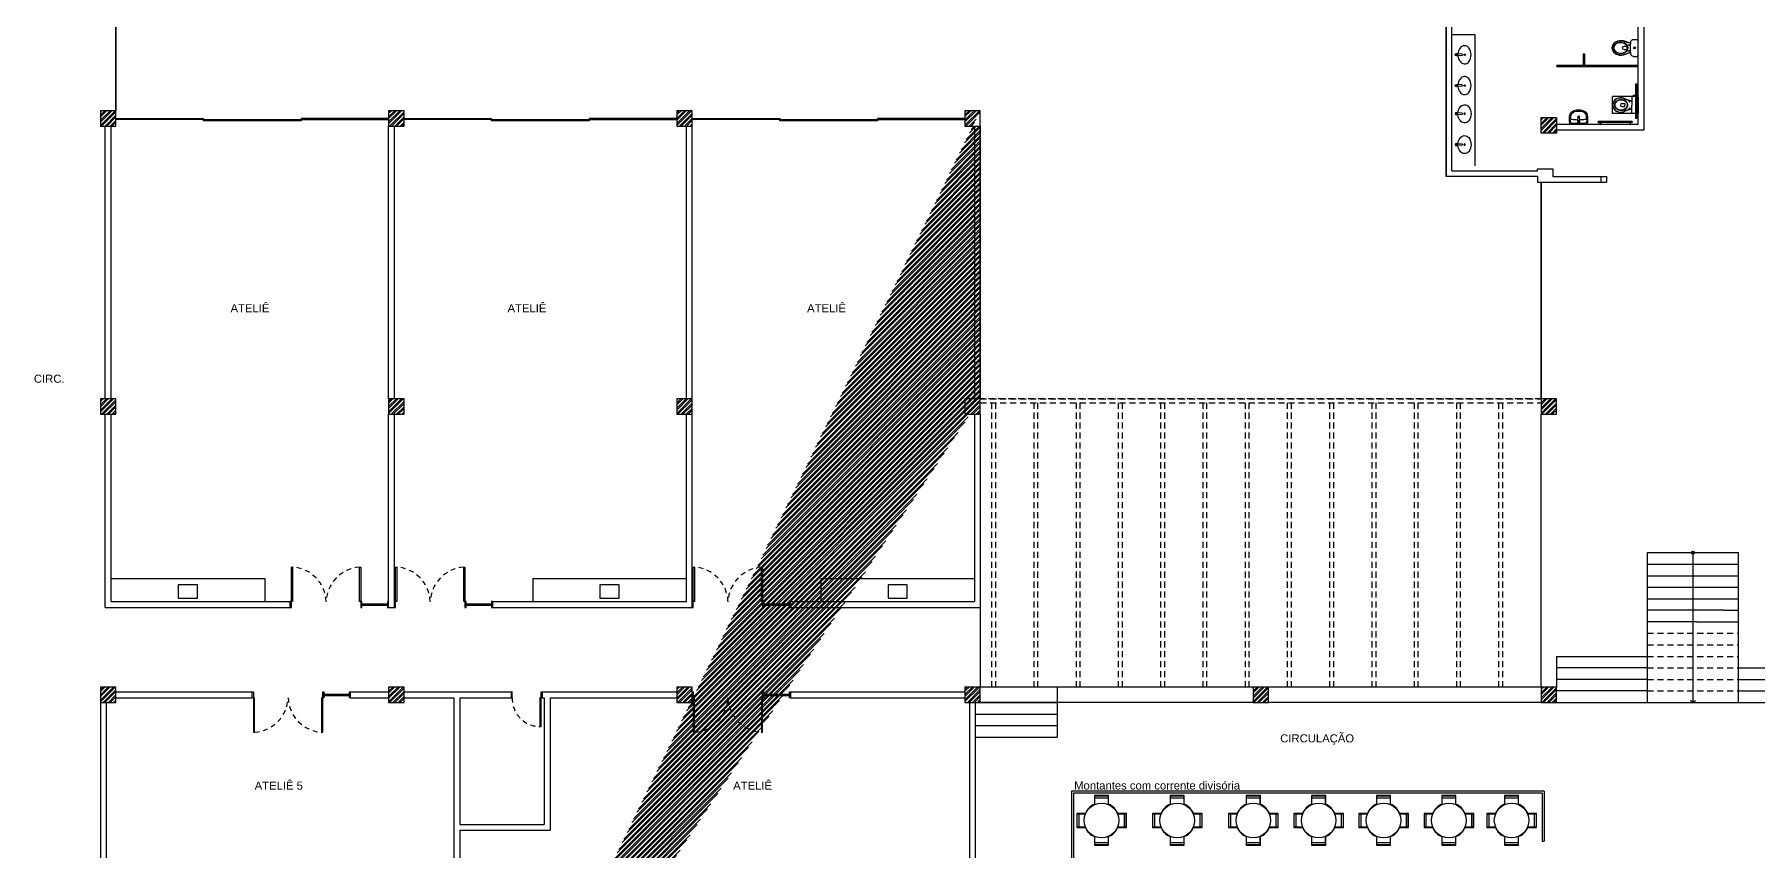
# Model space of a CAD drawing. Header units: millimetres. Extents: x 3165 to 3348, y 1853 to 2028.
# Drawn here: x 3222.53 to 3267.38, y 1917.32 to 1938.56 of the extents above; entities that cross this region are included whole.
import ezdxf

# ---------------------------------------------------------------- set-up
doc = ezdxf.new("R2010")
doc.units = ezdxf.units.MM
for name, pattern in [('ACAD_ISO04W100', [30, 24, -3, 0, -3]), ('CONTINU', [0]), ('HIDDEN2', [4.7625, 3.175, -1.5875])]:
    doc.linetypes.add(name, pattern=pattern)
for name, color, linetype in [('Bancada', 11, 'Continuous'), ('Divisória', 6, 'Continuous'), ('Em Vista', 7, 'Continuous'), ('Hidráulica', 2, 'Continuous'), ('Janela', 2, 'Continuous'), ('Lay out', 253, 'Continuous'), ('Linha de Piso', 7, 'Continuous'), ('Parede', 5, 'Continuous'), ('Pilar', 7, 'Continuous'), ('Porta', 2, 'Continuous'), ('Sanitário', 2, 'Continuous'), ('Texto', 6, 'Continuous')]:
    doc.layers.add(name, color=color, linetype=linetype)
doc.styles.add('Arial', font='arial.ttf', dxfattribs={"height": 0.15})
pattern_1 = [(45, (582.78078, 645.80131), (-0.067351921, 0.067351921), []), (45, (582.82568, 645.80131), (-0.067351921, 0.067351921), [])]

# ---------------------------------------------------------------- blocks, each defined once
blk = doc.blocks.new('BACIA CX ACOPLADA')
for points in [[(-0.195, 0, 0.414173), (-0.22, -0.025)], [(-0.22, -0.126, 0.374031), (-0.166, -0.189)], [(-0.174, -0.347, 0.178631), (-0.184, -0.534)], [(-0.17, -0.364, 0.165177), (-0.174, -0.532)], [(-0.166, -0.189, 0.036585), (0, -0.2)], [(-0.131, -0.361, 0.183082), (-0.141, -0.521)], [(-0.146, -0.282, 0.045607), (-0.117, -0.195)], [(-0.109, -0.344, 0.244102), (-0.132, -0.528)], [(-0.131, -0.26, 0.033274), (-0.112, -0.195)], [(-0.034, -0.278, 0.222213), (-0.131, -0.361)], [(-0.031, -0.288, 0.175423), (-0.109, -0.344)], [(-0.075, -0.231, 1.000442), (-0.075, -0.245)], [(-0.075, -0.245, 1), (-0.075, -0.231)], [(0.043, -0.296, 0.036018), (-0.043, -0.296)], [(-0.043, -0.37, 0.999992), (0.043, -0.37)], [(0.034, -0.278, 0.136099), (-0.034, -0.278)], [(0.031, -0.288, 0.136099), (-0.031, -0.288)], [(0, -0.071, 1), (0, -0.119)], [(0, -0.077, 1), (0, -0.113)], [(0, -0.119, 1.000006), (0, -0.071)], [(0, -0.113, 1.000013), (0, -0.077)], [(0, -0.2, 0.036584), (0.166, -0.189)], [(0.109, -0.344, 0.175424), (0.031, -0.288)], [(0.131, -0.361, 0.222214), (0.034, -0.278)], [(0.075, -0.231, 1.000244), (0.075, -0.245)], [(0.075, -0.245, 1), (0.075, -0.231)], [(0.132, -0.528, 0.244266), (0.109, -0.344)], [(0.112, -0.195, 0.033274), (0.131, -0.26)], [(0.117, -0.195, 0.045607), (0.146, -0.282)], [(0.141, -0.521, 0.183004), (0.131, -0.361)], [(0.166, -0.189, 0.374033), (0.22, -0.126)], [(0.174, -0.532, 0.164972), (0.17, -0.364)], [(0.184, -0.535, 0.178631), (0.174, -0.347)], [(0.22, -0.025, 0.41418), (0.195, 0)], [(-0.184, -0.534, 0.18996), (-0.088, -0.655)], [(-0.174, -0.532, 0.189698), (-0.083, -0.647)], [(-0.141, -0.521, 0.189698), (-0.065, -0.616)], [(-0.132, -0.528, 0.175836), (-0.062, -0.611)], [(-0.088, -0.655, 0.267822), (0.088, -0.655)], [(-0.083, -0.647, 0.267374), (0.083, -0.647)], [(-0.065, -0.616, 0.267523), (0.065, -0.616)], [(-0.062, -0.611, 0.267755), (0.062, -0.611)], [(0.062, -0.611, 0.175836), (0.132, -0.528)], [(0.065, -0.616, 0.189698), (0.141, -0.521)], [(0.083, -0.647, 0.189698), (0.174, -0.532)], [(0.088, -0.655, 0.189698), (0.184, -0.535)]]:
    blk.add_lwpolyline(points, format="xyb")
for points in [[(-0.195, 0), (0.195, 0)], [(-0.22, -0.126), (-0.22, -0.025)], [(-0.174, -0.348), (-0.146, -0.282)], [(-0.17, -0.364), (-0.131, -0.26)], [(-0.093, -0.238), (-0.058, -0.238)], [(-0.075, -0.255), (-0.075, -0.22)], [(-0.044, -0.293), (-0.043, -0.296)], [(-0.043, -0.37), (-0.043, -0.296)], [(0.043, -0.296), (0.044, -0.293)], [(0.043, -0.37), (0.043, -0.296)], [(0.058, -0.238), (0.093, -0.238)], [(0.075, -0.255), (0.075, -0.22)], [(0.131, -0.26), (0.17, -0.364)], [(0.146, -0.282), (0.174, -0.348)], [(0.22, -0.126), (0.22, -0.025)]]:
    blk.add_lwpolyline(points)
blk = doc.blocks.new('LAVATÓRIO COLUNA')
at = {"layer": 'Hidráulica', "linetype": 'CONTINU'}
for p, q in [((-0.016, -0.211), (-0.024, -0.075)), ((0.016, -0.211), (0.024, -0.075))]:
    blk.add_line(p, q, dxfattribs=at)
for points in [[(-0.218, 0), (0.218, 0)], [(-0.181, -0.023), (0.181, -0.023)]]:
    blk.add_lwpolyline(points, dxfattribs=at)
for points in [[(0.223, -0.004, 0.360344), (0.218, 0)], [(-0.223, -0.004, 0.049775), (-0.237, -0.165)], [(-0.237, -0.165, 0.048887), (-0.229, -0.233)], [(-0.229, -0.233, 0.276319), (-0.11, -0.36)], [(-0.218, 0, 0.360282), (-0.223, -0.004)], [(-0.212, -0.087, 0.028821), (-0.215, -0.165)], [(-0.215, -0.165, 0.018428), (-0.214, -0.189)], [(-0.206, -0.044, 0.0162), (-0.212, -0.087)], [(-0.181, -0.023, 0.362895), (-0.206, -0.044)], [(-0.18, -0.118, 0.375441), (-0.202, -0.142)], [(-0.202, -0.142, 0.013583), (-0.202, -0.165)], [(-0.202, -0.165, 0.048887), (-0.195, -0.226)], [(-0.195, -0.226, 0.276319), (-0.1, -0.327)], [(-0.022, -0.108, 0.024702), (-0.18, -0.118)], [(-0.11, -0.36, 0.139864), (0.11, -0.36)], [(-0.1, -0.327, 0.139853), (0.1, -0.327)], [(-0.018, -0.054, 0.498863), (-0.003, -0.039, -0.069866), (0.002, -0.039, 0.498863), (0.018, -0.054)], [(0, -0.04, 1), (0, -0.075)], [(0, -0.075, 1), (0, -0.04)], [(0.18, -0.118, 0.024696), (0.022, -0.108, 0.024696)], [(0.1, -0.327, 0.277076), (0.195, -0.225)], [(0.11, -0.36, 0.276984), (0.229, -0.233)], [(0.202, -0.142, 0.375975), (0.18, -0.118)], [(0.206, -0.043, 0.362894), (0.181, -0.023)], [(0.195, -0.225, 0.048888), (0.202, -0.165)], [(0.202, -0.165, 0.013529), (0.202, -0.142)], [(0.212, -0.087, 0.016231), (0.206, -0.043)], [(0.215, -0.165, 0.028821), (0.212, -0.087)], [(0.214, -0.189, 0.018483), (0.215, -0.165)], [(0.237, -0.165, 0.04972), (0.223, -0.004)], [(0.229, -0.233, 0.048887), (0.237, -0.165)]]:
    blk.add_lwpolyline(points, format="xyb", dxfattribs=at)
for radius in [0.03, 0.0236]:
    blk.add_circle((0, -0.057), radius, dxfattribs=at)
for centre, radius, start, end in [((0, -0.057), 0.018, 97.993, 172.0843), ((0, -0.057), 0.018, 172.0843, 187.9157), ((-0.016, -0.073), 0.0136, 352.2993, 98.3509), ((0, -0.057), 0.018, 187.9157, 262.007), ((0, -0.173), 0.0406, 247.1563, 292.8437), ((0, -0.057), 0.018, 262.007, 277.993), ((0, -0.057), 0.018, 7.9157, 82.007), ((0.016, -0.073), 0.0136, 81.6491, 187.7007), ((0, -0.057), 0.018, 277.993, 352.0843), ((0, -0.057), 0.018, 352.0843, 7.9157)]:
    blk.add_arc(centre, radius, start, end, dxfattribs=at)
blk = doc.blocks.new('LAVATÓRIO OVAL')
at = {"layer": 'Hidráulica', "linetype": 'CONTINU'}
for p, q in [((-0.016, 0.043), (-0.024, 0.179)), ((0.016, 0.043), (0.024, 0.179))]:
    blk.add_line(p, q, dxfattribs=at)
blk.add_lwpolyline([(-0.018, 0.199, 0.498863), (-0.002, 0.215, -0.069866), (0.003, 0.215, 0.498863), (0.018, 0.199)], format="xyb", dxfattribs=at)
for centre, radius in [((0, 0.197), 0.03), ((0, 0.197), 0.0236), ((0, -0.018), 0.0182), ((0, -0.018), 0.0182), ((0, -0.018), 0.012), ((0, -0.018), 0.012)]:
    blk.add_circle(centre, radius, dxfattribs=at)
for centre, radius, start, end in [((-0.093, -0.018), 0.142, 122.7071, 231.2111), ((0, -0.111), 0.272, 94.8643, 128.5184), ((0, 0.197), 0.018, 97.993, 172.0843), ((0, 0.197), 0.018, 172.0843, 187.9157), ((-0.016, 0.181), 0.0136, 352.2993, 98.3509), ((0, 0.197), 0.018, 187.9157, 262.007), ((0, 0.081), 0.0406, 247.1563, 292.8437), ((0, 0.197), 0.018, 262.007, 277.993), ((0, 0.197), 0.018, 7.9157, 82.007), ((0.016, 0.181), 0.0136, 81.6491, 187.7007), ((0, 0.197), 0.018, 277.993, 352.0843), ((0, 0.197), 0.018, 352.0843, 7.9157), ((0, -0.111), 0.272, 51.4816, 85.1357), ((0.093, -0.018), 0.142, 308.7889, 57.2929), ((0, 0.124), 0.311, 234.252, 305.748)]:
    blk.add_arc(centre, radius, start, end, dxfattribs=at)
blk = doc.blocks.new('erh')
at = {"layer": 'Porta', "ltscale": 0.5}
for points in [[(2652.166, 1275.501), (2652.191, 1275.501), (2652.191, 1275.651), (2652.166, 1275.651)], [(2652.966, 1275.501), (2652.941, 1275.501), (2652.941, 1275.651), (2652.966, 1275.651)]]:
    blk.add_lwpolyline(points, dxfattribs=at)
blk.add_lwpolyline([(2652.941, 1275.501), (2652.911, 1275.501), (2652.911, 1274.751), (2652.941, 1274.751)], close=True, dxfattribs=at)
at = {"layer": 'Porta', "color": 252, "linetype": 'HIDDEN2', "ltscale": 0.04}
blk.add_arc((2652.911, 1275.471), 0.721, 177.6617, 270, dxfattribs=at)
blk = doc.blocks.new('Mesa red 4 lug')
for p, q in [((0.01, 1.283), (0.357, 1.283)), ((0.01, 1.061), (0.01, 1.283)), ((0.01, 1.233), (0.357, 1.233)), ((0.357, 1.283), (0.357, 1.061)), ((-0.453, 0.473), (-0.453, 0.82)), ((-0.453, 0.82), (-0.231, 0.82)), ((-0.231, 0.473), (-0.453, 0.473)), ((-0.403, 0.473), (-0.403, 0.82)), ((0.599, 0.82), (0.82, 0.82)), ((0.82, 0.473), (0.599, 0.473)), ((0.77, 0.82), (0.77, 0.473)), ((0.82, 0.82), (0.82, 0.473)), ((0.01, 0.01), (0.01, 0.231)), ((0.357, 0.06), (0.01, 0.06)), ((0.357, 0.01), (0.01, 0.01)), ((0.357, 0.231), (0.357, 0.01))]:
    blk.add_line(p, q)
blk.add_lwpolyline([(0.367, 0.225, 0.189469), (0.605, 0.463), (0.83, 0.463), (0.83, 0.83), (0.605, 0.83, 0.189469), (0.367, 1.068), (0.367, 1.293), (0, 1.293), (0, 1.068, 0.189469), (-0.238, 0.83), (-0.463, 0.83), (-0.463, 0.463), (-0.238, 0.463, 0.189469), (0, 0.225), (0, 0), (0.367, 0)], format="xyb", close=True)
blk.add_circle((0.184, 0.646), 0.45)

msp = doc.modelspace()

# ---------------------------------------------------------------- hatches: boundary and pattern name
at = {"layer": 'Pilar', "linetype": 'HIDDEN2'}
h = msp.add_hatch(dxfattribs=at)
h.set_pattern_fill('ANSI32', color=256, scale=0.01)
h.set_pattern_definition(pattern_1)
h.paths.add_polyline_path([(3224.253, 1936.177), (3224.653, 1936.177), (3224.653, 1936.577), (3224.253, 1936.577)])
h = msp.add_hatch(dxfattribs=at)
h.set_pattern_fill('ANSI32', color=256, scale=0.01)
h.set_pattern_definition(pattern_1)
h.paths.add_polyline_path([(3231.753, 1936.177), (3232.153, 1936.177), (3232.153, 1936.577), (3231.753, 1936.577)])
h = msp.add_hatch(dxfattribs=at)
h.set_pattern_fill('ANSI32', color=256, scale=0.01)
h.set_pattern_definition(pattern_1)
h.paths.add_polyline_path([(3239.253, 1936.177), (3239.653, 1936.177), (3239.653, 1936.577), (3239.253, 1936.577)], flags=16)
h.paths.add_polyline_path([(3246.753, 1936.177), (3247.153, 1936.177), (3247.153, 1936.577), (3246.753, 1936.577)], flags=16)
edge = h.paths.add_edge_path()
edge.add_line((3247.153, 1929.077), (3247.153, 1936.577))
edge.add_line((3232.153, 1905.937), (3231.753, 1905.937))
edge.add_line((3232.153, 1906.137), (3231.753, 1906.137))
edge.add_line((3231.753, 1905.937), (3231.753, 1906.137))
h = msp.add_hatch(dxfattribs=at)
h.set_pattern_fill('ANSI32', color=256, scale=0.01)
h.set_pattern_definition(pattern_1)
h.paths.add_polyline_path([(3261.753, 1936.397), (3262.153, 1936.397), (3262.153, 1935.997), (3261.753, 1935.997)])
h = msp.add_hatch(dxfattribs=at)
h.set_pattern_fill('ANSI32', color=256, scale=0.01)
h.set_pattern_definition(pattern_1)
h.paths.add_polyline_path([(3224.253, 1928.677), (3224.653, 1928.677), (3224.653, 1929.077), (3224.253, 1929.077)])
h = msp.add_hatch(dxfattribs=at)
h.set_pattern_fill('ANSI32', color=256, scale=0.01)
h.set_pattern_definition(pattern_1)
h.paths.add_polyline_path([(3231.753, 1928.677), (3232.153, 1928.677), (3232.153, 1929.077), (3231.753, 1929.077)])
h = msp.add_hatch(dxfattribs=at)
h.set_pattern_fill('ANSI32', color=256, scale=0.01)
h.set_pattern_definition(pattern_1)
h.paths.add_polyline_path([(3239.253, 1928.677), (3239.653, 1928.677), (3239.653, 1929.077), (3239.253, 1929.077)])
h = msp.add_hatch(dxfattribs=at)
h.set_pattern_fill('ANSI32', color=256, scale=0.01)
h.set_pattern_definition(pattern_1)
h.paths.add_polyline_path([(3246.753, 1928.677), (3247.153, 1928.677), (3247.153, 1929.077), (3246.753, 1929.077)])
h = msp.add_hatch(dxfattribs=at)
h.set_pattern_fill('ANSI32', color=256, scale=0.01)
h.set_pattern_definition(pattern_1)
h.paths.add_polyline_path([(3261.753, 1928.677), (3262.153, 1928.677), (3262.153, 1929.077), (3261.753, 1929.077)])
h = msp.add_hatch(dxfattribs=at)
h.set_pattern_fill('ANSI32', color=256, scale=0.01)
h.set_pattern_definition(pattern_1)
h.paths.add_polyline_path([(3224.253, 1921.177), (3224.653, 1921.177), (3224.653, 1921.577), (3224.253, 1921.577)])
h = msp.add_hatch(dxfattribs=at)
h.set_pattern_fill('ANSI32', color=256, scale=0.01)
h.set_pattern_definition(pattern_1)
h.paths.add_polyline_path([(3231.753, 1921.177), (3232.153, 1921.177), (3232.153, 1921.577), (3231.753, 1921.577)])
h = msp.add_hatch(dxfattribs=at)
h.set_pattern_fill('ANSI32', color=256, scale=0.01)
h.set_pattern_definition(pattern_1)
h.paths.add_polyline_path([(3239.253, 1921.177), (3239.653, 1921.177), (3239.653, 1921.577), (3239.253, 1921.577)])
h = msp.add_hatch(dxfattribs=at)
h.set_pattern_fill('ANSI32', color=256, scale=0.01)
h.set_pattern_definition(pattern_1)
h.paths.add_polyline_path([(3246.753, 1921.177), (3247.153, 1921.177), (3247.153, 1921.577), (3246.753, 1921.577)])
h = msp.add_hatch(dxfattribs=at)
h.set_pattern_fill('ANSI32', color=256, scale=0.01)
h.set_pattern_definition(pattern_1)
h.paths.add_polyline_path([(3254.253, 1921.177), (3254.653, 1921.177), (3254.653, 1921.577), (3254.253, 1921.577)])
h = msp.add_hatch(dxfattribs=at)
h.set_pattern_fill('ANSI32', color=256, scale=0.01)
h.set_pattern_definition(pattern_1)
h.paths.add_polyline_path([(3261.753, 1921.177), (3262.153, 1921.177), (3262.153, 1921.577), (3261.753, 1921.577)])

# ---------------------------------------------------------------- linework, layer by layer
at = {"layer": 'Bancada', "linetype": 'ACAD_ISO04W100'}
for p, q in [((3224.528, 1924.402), (3228.528, 1924.402)), ((3235.503, 1924.402), (3239.503, 1924.402)), ((3235.503, 1924.402), (3235.503, 1923.802)), ((3243.003, 1924.402), (3247.003, 1924.402)), ((3243.003, 1924.402), (3243.003, 1923.802))]:
    msp.add_line(p, q, dxfattribs=at)
at = {"layer": 'Bancada'}
msp.add_line((3228.528, 1924.402), (3228.528, 1923.802), dxfattribs=at)
msp.add_lwpolyline([(3259.428, 1938.557), (3260.028, 1938.557), (3260.028, 1935.142)], dxfattribs=at)
at = {"layer": 'Divisória'}
for p, q in [((3262.843, 1938.062), (3262.843, 1937.762)), ((3262.843, 1938.062), (3262.878, 1938.062)), ((3262.878, 1938.062), (3262.878, 1937.762)), ((3262.153, 1937.762), (3264.278, 1937.762)), ((3262.153, 1937.727), (3264.278, 1937.727))]:
    msp.add_line(p, q, dxfattribs=at)
at = {"layer": 'Divisória', "linetype": 'ACAD_ISO04W100'}
for p, q in [((3224.653, 1936.377), (3225.693, 1936.377)), ((3225.693, 1936.347), (3224.653, 1936.347)), ((3225.693, 1936.377), (3226.933, 1936.377)), ((3226.933, 1936.347), (3225.693, 1936.347)), ((3226.933, 1936.377), (3226.933, 1936.347)), ((3230.713, 1936.377), (3229.473, 1936.377)), ((3229.473, 1936.377), (3229.473, 1936.347)), ((3229.473, 1936.347), (3230.713, 1936.347)), ((3231.753, 1936.377), (3230.713, 1936.377)), ((3230.713, 1936.347), (3231.753, 1936.347)), ((3232.153, 1936.377), (3233.193, 1936.377)), ((3233.193, 1936.347), (3232.153, 1936.347)), ((3233.193, 1936.377), (3234.433, 1936.377)), ((3234.433, 1936.347), (3233.193, 1936.347)), ((3234.433, 1936.377), (3234.433, 1936.347)), ((3238.213, 1936.377), (3236.973, 1936.377)), ((3236.973, 1936.377), (3236.973, 1936.347)), ((3236.973, 1936.347), (3238.213, 1936.347)), ((3239.253, 1936.377), (3238.213, 1936.377)), ((3238.213, 1936.347), (3239.253, 1936.347)), ((3239.653, 1936.377), (3240.693, 1936.377)), ((3240.693, 1936.347), (3239.653, 1936.347)), ((3240.693, 1936.377), (3241.933, 1936.377)), ((3241.933, 1936.347), (3240.693, 1936.347)), ((3241.933, 1936.377), (3241.933, 1936.347)), ((3245.713, 1936.377), (3244.473, 1936.377)), ((3244.473, 1936.377), (3244.473, 1936.347)), ((3244.473, 1936.347), (3245.713, 1936.347)), ((3246.753, 1936.377), (3245.713, 1936.377)), ((3245.713, 1936.347), (3246.753, 1936.347))]:
    msp.add_line(p, q, dxfattribs=at)
at = {"layer": 'Divisória', "color": 2, "linetype": 'ACAD_ISO04W100'}
for p, q in [((3225.693, 1936.377), (3225.693, 1936.347)), ((3230.713, 1936.377), (3230.713, 1936.347)), ((3233.193, 1936.377), (3233.193, 1936.347)), ((3238.213, 1936.377), (3238.213, 1936.347)), ((3240.693, 1936.377), (3240.693, 1936.347)), ((3245.713, 1936.377), (3245.713, 1936.347))]:
    msp.add_line(p, q, dxfattribs=at)
at = {"layer": 'Divisória', "color": 7}
for p, q in [((3229.223, 1923.802), (3229.193, 1923.802)), ((3229.193, 1923.652), (3229.223, 1923.652)), ((3229.223, 1923.652), (3229.223, 1923.802)), ((3231.058, 1923.802), (3231.028, 1923.802)), ((3231.028, 1923.802), (3231.028, 1923.652)), ((3231.028, 1923.652), (3231.058, 1923.652)), ((3231.058, 1923.652), (3231.058, 1923.802)), ((3231.753, 1923.802), (3231.723, 1923.802)), ((3231.723, 1923.802), (3231.723, 1923.652)), ((3231.723, 1923.652), (3231.753, 1923.652)), ((3231.933, 1923.802), (3231.903, 1923.802)), ((3231.903, 1923.652), (3231.933, 1923.652)), ((3231.933, 1923.652), (3231.933, 1923.802)), ((3233.768, 1923.802), (3233.738, 1923.802)), ((3233.738, 1923.802), (3233.738, 1923.652)), ((3233.738, 1923.652), (3233.768, 1923.652)), ((3233.768, 1923.652), (3233.768, 1923.802)), ((3234.463, 1923.802), (3234.433, 1923.802)), ((3234.433, 1923.802), (3234.433, 1923.652)), ((3234.433, 1923.652), (3234.463, 1923.652)), ((3239.683, 1923.802), (3239.653, 1923.802)), ((3239.653, 1923.652), (3239.683, 1923.652)), ((3239.683, 1923.652), (3239.683, 1923.802)), ((3241.518, 1923.802), (3241.488, 1923.802)), ((3241.488, 1923.802), (3241.488, 1923.652)), ((3241.488, 1923.652), (3241.518, 1923.652)), ((3241.518, 1923.652), (3241.518, 1923.802)), ((3242.213, 1923.802), (3242.183, 1923.802)), ((3242.183, 1923.802), (3242.183, 1923.652)), ((3242.183, 1923.652), (3242.213, 1923.652)), ((3228.203, 1921.452), (3228.233, 1921.452)), ((3228.233, 1921.452), (3228.233, 1921.302)), ((3230.038, 1921.452), (3230.068, 1921.452)), ((3230.038, 1921.302), (3230.038, 1921.452)), ((3230.068, 1921.452), (3230.068, 1921.302)), ((3230.733, 1921.452), (3230.763, 1921.452)), ((3230.733, 1921.302), (3230.733, 1921.452)), ((3239.653, 1921.452), (3239.683, 1921.452)), ((3239.683, 1921.452), (3239.683, 1921.302)), ((3241.488, 1921.452), (3241.518, 1921.452)), ((3241.488, 1921.302), (3241.488, 1921.452)), ((3241.518, 1921.452), (3241.518, 1921.302)), ((3242.183, 1921.452), (3242.213, 1921.452)), ((3242.183, 1921.302), (3242.183, 1921.452)), ((3228.233, 1921.302), (3228.203, 1921.302)), ((3230.068, 1921.302), (3230.038, 1921.302)), ((3230.763, 1921.302), (3230.733, 1921.302)), ((3239.683, 1921.302), (3239.653, 1921.302)), ((3241.518, 1921.302), (3241.488, 1921.302)), ((3242.213, 1921.302), (3242.183, 1921.302))]:
    msp.add_line(p, q, dxfattribs=at)
at = {"layer": 'Em Vista', "linetype": 'HIDDEN2', "ltscale": 0.05}
for p, q in [((3247.153, 1929.077), (3261.753, 1929.077)), ((3261.753, 1929.077), (3247.153, 1929.077)), ((3247.153, 1928.977), (3261.753, 1928.977)), ((3247.453, 1921.577), (3247.453, 1928.977)), ((3247.553, 1921.577), (3247.553, 1928.977)), ((3248.553, 1921.577), (3248.553, 1928.977)), ((3248.653, 1921.577), (3248.653, 1928.977)), ((3249.653, 1921.577), (3249.653, 1928.977)), ((3249.753, 1921.577), (3249.753, 1928.977)), ((3250.753, 1921.577), (3250.753, 1928.977)), ((3250.853, 1921.577), (3250.853, 1928.977)), ((3251.853, 1921.577), (3251.853, 1928.977)), ((3251.953, 1921.577), (3251.953, 1928.977)), ((3252.953, 1921.577), (3252.953, 1928.977)), ((3253.053, 1921.577), (3253.053, 1928.977)), ((3254.053, 1921.577), (3254.053, 1928.977)), ((3254.153, 1921.577), (3254.153, 1928.977)), ((3255.153, 1921.577), (3255.153, 1928.977)), ((3255.253, 1921.577), (3255.253, 1928.977)), ((3256.253, 1921.577), (3256.253, 1928.977)), ((3256.353, 1921.577), (3256.353, 1928.977)), ((3257.353, 1921.577), (3257.353, 1928.977)), ((3257.453, 1921.577), (3257.453, 1928.977)), ((3258.453, 1921.577), (3258.453, 1928.977)), ((3258.553, 1921.577), (3258.553, 1928.977)), ((3259.553, 1921.577), (3259.553, 1928.977)), ((3259.653, 1921.577), (3259.653, 1928.977)), ((3260.653, 1921.577), (3260.653, 1928.977)), ((3260.753, 1921.577), (3260.753, 1928.977)), ((3264.52, 1922.977), (3266.886, 1922.977)), ((3264.52, 1922.677), (3266.886, 1922.677)), ((3264.52, 1922.377), (3266.886, 1922.377)), ((3264.52, 1922.077), (3266.886, 1922.077)), ((3264.52, 1921.777), (3266.886, 1921.777)), ((3264.52, 1921.477), (3266.886, 1921.477))]:
    msp.add_line(p, q, dxfattribs=at)
at = {"layer": 'Em Vista'}
for p, q in [((3254.253, 1921.577), (3249.153, 1921.577)), ((3261.753, 1921.577), (3254.653, 1921.577)), ((3254.253, 1921.177), (3247.153, 1921.177)), ((3261.753, 1921.177), (3254.653, 1921.177))]:
    msp.add_line(p, q, dxfattribs=at)
at = {"layer": 'Em Vista', "color": 7}
for p, q in [((3249.153, 1921.577), (3249.153, 1921.177)), ((3247.153, 1921.177), (3249.153, 1921.177)), ((3249.153, 1921.177), (3249.153, 1920.277)), ((3247.028, 1920.877), (3249.153, 1920.877)), ((3247.028, 1920.577), (3249.153, 1920.577)), ((3247.028, 1920.277), (3249.153, 1920.277))]:
    msp.add_line(p, q, dxfattribs=at)
at = {"layer": 'Em Vista', "color": 2}
for p, q in [((3261.828, 1918.867), (3249.528, 1918.867)), ((3249.528, 1918.867), (3249.528, 1914.077)), ((3261.778, 1918.817), (3249.578, 1918.817)), ((3249.578, 1918.817), (3249.578, 1914.027)), ((3261.778, 1918.817), (3261.778, 1917.567)), ((3261.828, 1918.867), (3261.828, 1917.567)), ((3261.778, 1917.567), (3261.828, 1917.567))]:
    msp.add_line(p, q, dxfattribs=at)
at = {"layer": 'Hidráulica'}
for points in [[(3226.778, 1924.243), (3226.278, 1924.243), (3226.278, 1923.893), (3226.778, 1923.893)], [(3237.753, 1924.243), (3237.253, 1924.243), (3237.253, 1923.893), (3237.753, 1923.893)], [(3245.253, 1924.243), (3244.753, 1924.243), (3244.753, 1923.893), (3245.253, 1923.893)]]:
    msp.add_lwpolyline(points, close=True, dxfattribs=at)
at = {"layer": 'Janela'}
for p, q in [((3224.653, 1958.677), (3224.653, 1936.577)), ((3224.653, 1936.577), (3224.653, 1958.677)), ((3231.058, 1923.742), (3231.723, 1923.742)), ((3231.058, 1923.712), (3231.723, 1923.712)), ((3233.768, 1923.742), (3234.433, 1923.742)), ((3233.768, 1923.712), (3234.433, 1923.712)), ((3241.518, 1923.742), (3242.183, 1923.742)), ((3241.518, 1923.712), (3242.183, 1923.712)), ((3230.068, 1921.392), (3230.733, 1921.392)), ((3230.068, 1921.362), (3230.733, 1921.362)), ((3241.518, 1921.392), (3242.183, 1921.392)), ((3241.518, 1921.362), (3242.183, 1921.362))]:
    msp.add_line(p, q, dxfattribs=at)
at = {"layer": 'Linha de Piso'}
for p, q in [((3261.753, 1929.077), (3261.753, 1934.717)), ((3261.753, 1934.717), (3261.753, 1929.077)), ((3261.753, 1921.577), (3261.753, 1928.677)), ((3264.52, 1925.077), (3266.886, 1925.077)), ((3264.52, 1921.177), (3264.52, 1925.077)), ((3265.703, 1925.077), (3265.703, 1921.177)), ((3266.886, 1921.177), (3266.886, 1925.077)), ((3264.52, 1924.777), (3266.886, 1924.777)), ((3264.52, 1924.477), (3266.886, 1924.477)), ((3264.52, 1924.177), (3266.886, 1924.177)), ((3247.153, 1923.652), (3247.153, 1921.577)), ((3264.52, 1923.877), (3266.886, 1923.877)), ((3266.503, 1923.577), (3264.52, 1923.577)), ((3266.503, 1923.577), (3266.886, 1923.577)), ((3265.796, 1923.277), (3264.52, 1923.277)), ((3265.796, 1923.277), (3266.886, 1923.277)), ((3249.153, 1921.577), (3247.153, 1921.577)), ((3262.153, 1921.177), (3266.886, 1921.177)), ((3265.702, 1921.177), (3265.639, 1921.229)), ((3265.702, 1921.177), (3265.765, 1921.229))]:
    msp.add_line(p, q, dxfattribs=at)
at = {"layer": 'Linha de Piso', "linetype": 'ACAD_ISO04W100'}
for p, q in [((3262.153, 1922.377), (3262.153, 1921.577)), ((3262.153, 1922.377), (3264.52, 1922.377)), ((3264.52, 1922.077), (3262.153, 1922.077)), ((3264.52, 1921.777), (3262.153, 1921.777)), ((3266.886, 1922.077), (3269.253, 1922.077)), ((3266.886, 1921.777), (3269.253, 1921.777)), ((3264.52, 1921.477), (3262.153, 1921.477)), ((3266.886, 1921.477), (3269.253, 1921.477)), ((3266.886, 1921.177), (3269.253, 1921.177))]:
    msp.add_line(p, q, dxfattribs=at)
at = {"layer": 'Linha de Piso'}
msp.add_circle((3265.703, 1925.077), 0.0383, dxfattribs=at)
for p in [(3264.52, 1921.177), (3266.886, 1921.177)]:
    msp.add_point(p, dxfattribs=at)
at = {"layer": 'Parede'}
for p, q in [((3259.278, 1934.867), (3259.278, 1952.537)), ((3259.278, 1952.537), (3259.278, 1934.867)), ((3264.278, 1936.227), (3264.278, 1943.577)), ((3264.428, 1936.077), (3264.428, 1943.692)), ((3259.428, 1935.017), (3259.428, 1943.117)), ((3247.153, 1929.077), (3247.153, 1936.577)), ((3224.378, 1929.077), (3224.378, 1936.177)), ((3224.528, 1929.077), (3224.528, 1936.177)), ((3231.753, 1929.077), (3231.753, 1936.177)), ((3231.903, 1929.077), (3231.903, 1936.177)), ((3239.503, 1929.077), (3239.503, 1936.177)), ((3239.653, 1929.077), (3239.653, 1936.177)), ((3247.003, 1936.177), (3247.003, 1929.077)), ((3247.153, 1936.177), (3247.153, 1929.077)), ((3262.153, 1936.227), (3264.278, 1936.227)), ((3262.153, 1936.077), (3264.428, 1936.077)), ((3261.653, 1934.867), (3259.278, 1934.867)), ((3259.428, 1935.017), (3261.653, 1935.017)), ((3261.653, 1935.067), (3262.053, 1935.067)), ((3261.653, 1935.017), (3261.653, 1935.067)), ((3261.653, 1934.867), (3261.653, 1934.717)), ((3262.053, 1935.067), (3262.053, 1934.867)), ((3262.053, 1934.867), (3263.453, 1934.867)), ((3263.303, 1934.867), (3263.303, 1934.717)), ((3263.453, 1934.867), (3263.453, 1934.717)), ((3261.653, 1934.717), (3263.453, 1934.717)), ((3224.378, 1923.652), (3224.378, 1928.677)), ((3224.528, 1923.802), (3224.528, 1928.677)), ((3231.753, 1923.652), (3231.753, 1928.677)), ((3231.903, 1923.652), (3231.903, 1928.677)), ((3239.503, 1923.802), (3239.503, 1928.677)), ((3239.653, 1923.652), (3239.653, 1928.677)), ((3247.003, 1928.677), (3247.003, 1923.802)), ((3247.153, 1928.677), (3247.153, 1923.652)), ((3224.378, 1923.652), (3229.193, 1923.652)), ((3224.528, 1923.802), (3229.193, 1923.802)), ((3229.193, 1923.652), (3229.193, 1923.802)), ((3231.753, 1923.652), (3231.903, 1923.652)), ((3234.463, 1923.652), (3234.463, 1923.802)), ((3234.463, 1923.802), (3239.503, 1923.802)), ((3234.463, 1923.652), (3239.653, 1923.652)), ((3242.213, 1923.802), (3247.003, 1923.802)), ((3242.213, 1923.652), (3242.213, 1923.802)), ((3242.213, 1923.652), (3247.153, 1923.652)), ((3224.653, 1921.452), (3228.203, 1921.452)), ((3230.763, 1921.452), (3231.753, 1921.452)), ((3232.153, 1921.452), (3234.946, 1921.452)), ((3234.946, 1921.452), (3234.946, 1921.302)), ((3235.746, 1921.452), (3235.746, 1921.302)), ((3235.746, 1921.302), (3235.746, 1921.452)), ((3235.746, 1921.452), (3239.253, 1921.452)), ((3242.213, 1921.452), (3246.753, 1921.452)), ((3242.213, 1921.452), (3242.213, 1921.302)), ((3224.253, 1921.177), (3224.253, 1915.552)), ((3224.403, 1921.177), (3224.403, 1915.702)), ((3224.653, 1921.302), (3228.203, 1921.302)), ((3230.763, 1921.302), (3231.753, 1921.302)), ((3232.153, 1921.302), (3233.453, 1921.302)), ((3233.453, 1921.302), (3233.453, 1915.702)), ((3233.603, 1921.302), (3233.603, 1918.002)), ((3233.603, 1921.302), (3234.946, 1921.302)), ((3235.746, 1921.302), (3235.803, 1921.302)), ((3235.803, 1921.302), (3235.803, 1918.002)), ((3235.953, 1921.302), (3239.253, 1921.302)), ((3235.953, 1921.302), (3235.953, 1917.852)), ((3242.213, 1921.302), (3246.753, 1921.302)), ((3246.878, 1915.702), (3246.878, 1921.177)), ((3247.028, 1915.552), (3247.028, 1921.177)), ((3233.603, 1918.002), (3235.803, 1918.002)), ((3233.603, 1917.852), (3233.603, 1915.702)), ((3233.603, 1917.852), (3235.953, 1917.852))]:
    msp.add_line(p, q, dxfattribs=at)
at = {"layer": 'Parede', "linetype": 'Continuous'}
for p, q in [((3228.203, 1921.302), (3228.203, 1921.452)), ((3230.763, 1921.302), (3230.763, 1921.452))]:
    msp.add_line(p, q, dxfattribs=at)
at = {"layer": 'Parede', "ltscale": 0.01}
for points in [[(3224.253, 1936.177), (3224.653, 1936.177), (3224.653, 1936.577), (3224.253, 1936.577)], [(3231.753, 1936.177), (3232.153, 1936.177), (3232.153, 1936.577), (3231.753, 1936.577)], [(3246.753, 1936.177), (3247.153, 1936.177), (3247.153, 1936.577), (3246.753, 1936.577)], [(3261.753, 1936.397), (3262.153, 1936.397), (3262.153, 1935.997), (3261.753, 1935.997)], [(3224.253, 1928.677), (3224.653, 1928.677), (3224.653, 1929.077), (3224.253, 1929.077)], [(3231.753, 1928.677), (3232.153, 1928.677), (3232.153, 1929.077), (3231.753, 1929.077)], [(3239.253, 1928.677), (3239.653, 1928.677), (3239.653, 1929.077), (3239.253, 1929.077)], [(3246.753, 1928.677), (3247.153, 1928.677), (3247.153, 1929.077), (3246.753, 1929.077)], [(3261.753, 1928.677), (3262.153, 1928.677), (3262.153, 1929.077), (3261.753, 1929.077)], [(3224.253, 1921.177), (3224.653, 1921.177), (3224.653, 1921.577), (3224.253, 1921.577)], [(3231.753, 1921.177), (3232.153, 1921.177), (3232.153, 1921.577), (3231.753, 1921.577)], [(3239.253, 1921.177), (3239.653, 1921.177), (3239.653, 1921.577), (3239.253, 1921.577)], [(3246.753, 1921.177), (3247.153, 1921.177), (3247.153, 1921.577), (3246.753, 1921.577)], [(3254.253, 1921.177), (3254.653, 1921.177), (3254.653, 1921.577), (3254.253, 1921.577)], [(3261.753, 1921.177), (3262.153, 1921.177), (3262.153, 1921.577), (3261.753, 1921.577)]]:
    msp.add_lwpolyline(points, close=True, dxfattribs=at)
at = {"layer": 'Parede'}
msp.add_lwpolyline([(3239.253, 1936.177), (3239.653, 1936.177), (3239.653, 1936.577), (3239.253, 1936.577)], close=True, dxfattribs=at)
at = {"layer": 'Porta', "linetype": 'ACAD_ISO04W100'}
for p, q in [((3226.933, 1936.317), (3226.933, 1936.347)), ((3226.933, 1936.347), (3229.473, 1936.347)), ((3229.473, 1936.317), (3226.933, 1936.317)), ((3228.203, 1936.347), (3228.203, 1936.317)), ((3229.473, 1936.347), (3229.473, 1936.317)), ((3234.433, 1936.317), (3234.433, 1936.347)), ((3234.433, 1936.347), (3236.973, 1936.347)), ((3236.973, 1936.317), (3234.433, 1936.317)), ((3235.703, 1936.347), (3235.703, 1936.317)), ((3236.973, 1936.347), (3236.973, 1936.317)), ((3241.933, 1936.317), (3241.933, 1936.347)), ((3241.933, 1936.347), (3244.473, 1936.347)), ((3244.473, 1936.317), (3241.933, 1936.317)), ((3243.203, 1936.347), (3243.203, 1936.317)), ((3244.473, 1936.347), (3244.473, 1936.317)), ((3229.223, 1923.802), (3229.223, 1924.702)), ((3229.223, 1924.702), (3229.253, 1924.702)), ((3229.253, 1924.702), (3229.253, 1923.802)), ((3230.998, 1923.802), (3230.998, 1924.702)), ((3230.998, 1924.702), (3231.028, 1924.702)), ((3231.028, 1924.702), (3231.028, 1923.802)), ((3231.933, 1923.802), (3231.933, 1924.702)), ((3231.933, 1924.702), (3231.963, 1924.702)), ((3231.963, 1924.702), (3231.963, 1923.802)), ((3233.708, 1923.802), (3233.708, 1924.702)), ((3233.708, 1924.702), (3233.738, 1924.702)), ((3233.738, 1924.702), (3233.738, 1923.802)), ((3239.683, 1923.802), (3239.683, 1924.702)), ((3239.683, 1924.702), (3239.713, 1924.702)), ((3239.713, 1924.702), (3239.713, 1923.802)), ((3241.458, 1923.802), (3241.458, 1924.702)), ((3241.458, 1924.702), (3241.488, 1924.702)), ((3241.488, 1924.702), (3241.488, 1923.802)), ((3229.253, 1923.802), (3229.223, 1923.802)), ((3231.028, 1923.802), (3230.998, 1923.802)), ((3231.963, 1923.802), (3231.933, 1923.802)), ((3233.738, 1923.802), (3233.708, 1923.802)), ((3239.713, 1923.802), (3239.683, 1923.802)), ((3241.488, 1923.802), (3241.458, 1923.802)), ((3228.233, 1921.302), (3228.233, 1920.402)), ((3228.263, 1921.302), (3228.233, 1921.302)), ((3228.263, 1920.402), (3228.263, 1921.302)), ((3230.008, 1921.302), (3230.008, 1920.402)), ((3230.038, 1921.302), (3230.008, 1921.302)), ((3230.038, 1920.402), (3230.038, 1921.302)), ((3239.683, 1921.302), (3239.683, 1920.402)), ((3239.713, 1921.302), (3239.683, 1921.302)), ((3239.713, 1920.402), (3239.713, 1921.302)), ((3241.458, 1921.302), (3241.458, 1920.402)), ((3241.488, 1921.302), (3241.458, 1921.302)), ((3241.488, 1920.402), (3241.488, 1921.302)), ((3228.233, 1920.402), (3228.263, 1920.402)), ((3230.008, 1920.402), (3230.038, 1920.402)), ((3239.683, 1920.402), (3239.713, 1920.402)), ((3241.458, 1920.402), (3241.488, 1920.402))]:
    msp.add_line(p, q, dxfattribs=at)
at = {"layer": 'Porta', "color": 252, "linetype": 'HIDDEN2', "ltscale": 0.04}
for centre, start, end in [((3229.191, 1923.768), 2.0449, 86.1774), ((3231.061, 1923.768), 93.8226, 177.9551), ((3231.901, 1923.768), 2.0449, 86.1774), ((3233.771, 1923.768), 93.8226, 177.9551), ((3239.651, 1923.768), 2.0449, 86.1774), ((3241.521, 1923.768), 93.8226, 177.9551), ((3228.201, 1921.335), 273.8226, 357.9551), ((3230.071, 1921.335), 182.0449, 266.1774), ((3239.651, 1921.335), 273.8226, 357.9551), ((3241.521, 1921.335), 182.0449, 266.1774)]:
    msp.add_arc(centre, 0.935, start, end, dxfattribs=at)
at = {"layer": 'Sanitário', "ltscale": 0.01}
for p, q in [((3264.206, 1937.261), (3264.206, 1936.393)), ((3264.208, 1937.269), (3264.208, 1936.385)), ((3264.214, 1937.275), (3264.214, 1936.379)), ((3264.222, 1937.277), (3264.222, 1936.377)), ((3264.23, 1937.275), (3264.23, 1936.379)), ((3264.236, 1937.269), (3264.236, 1936.385)), ((3264.238, 1937.261), (3264.238, 1936.393)), ((3264.278, 1937.227), (3264.238, 1937.227)), ((3264.278, 1937.214), (3264.238, 1937.214)), ((3264.134, 1936.95), (3263.608, 1936.95)), ((3263.608, 1936.503), (3263.608, 1936.95)), ((3263.856, 1936.766), (3263.933, 1936.766)), ((3263.856, 1936.685), (3263.933, 1936.685)), ((3263.933, 1936.766), (3263.933, 1936.726)), ((3263.933, 1936.685), (3263.933, 1936.726)), ((3264.116, 1936.937), (3264.114, 1936.93)), ((3264.114, 1936.93), (3264.114, 1936.726)), ((3264.114, 1936.829), (3264.114, 1936.828)), ((3264.114, 1936.522), (3264.114, 1936.726)), ((3264.114, 1936.624), (3264.114, 1936.624)), ((3264.12, 1936.944), (3264.116, 1936.937)), ((3264.126, 1936.948), (3264.12, 1936.944)), ((3264.134, 1936.95), (3264.126, 1936.948)), ((3264.206, 1936.95), (3264.134, 1936.95)), ((3264.153, 1936.962), (3264.153, 1936.978)), ((3264.153, 1936.978), (3264.171, 1936.978)), ((3264.153, 1936.962), (3264.156, 1936.962)), ((3264.156, 1936.962), (3264.156, 1936.95)), ((3264.186, 1936.962), (3264.156, 1936.962)), ((3264.171, 1936.978), (3264.189, 1936.978)), ((3264.189, 1936.962), (3264.186, 1936.962)), ((3264.186, 1936.962), (3264.186, 1936.95)), ((3264.189, 1936.978), (3264.189, 1936.962)), ((3264.206, 1936.974), (3264.206, 1936.692)), ((3264.258, 1936.95), (3264.238, 1936.95)), ((3264.266, 1936.948), (3264.258, 1936.95)), ((3264.272, 1936.944), (3264.266, 1936.948)), ((3264.277, 1936.937), (3264.272, 1936.944)), ((3264.278, 1936.93), (3264.277, 1936.937)), ((3264.278, 1936.93), (3264.278, 1936.522)), ((3264.128, 1936.283), (3263.228, 1936.283)), ((3264.126, 1936.291), (3263.23, 1936.291)), ((3264.126, 1936.275), (3263.23, 1936.275)), ((3264.12, 1936.297), (3263.236, 1936.297)), ((3264.12, 1936.269), (3263.236, 1936.269)), ((3264.112, 1936.299), (3263.244, 1936.299)), ((3264.112, 1936.267), (3263.244, 1936.267)), ((3263.29, 1936.227), (3263.29, 1936.267)), ((3263.303, 1936.227), (3263.303, 1936.267)), ((3263.825, 1936.299), (3263.544, 1936.299)), ((3264.134, 1936.503), (3263.608, 1936.503)), ((3264.066, 1936.227), (3264.066, 1936.267)), ((3264.078, 1936.227), (3264.078, 1936.267)), ((3264.116, 1936.514), (3264.114, 1936.522)), ((3264.12, 1936.509), (3264.116, 1936.514)), ((3264.126, 1936.504), (3264.12, 1936.509)), ((3264.134, 1936.503), (3264.126, 1936.504)), ((3264.206, 1936.503), (3264.134, 1936.503)), ((3264.258, 1936.503), (3264.238, 1936.503)), ((3264.278, 1936.452), (3264.238, 1936.452)), ((3264.278, 1936.439), (3264.238, 1936.439)), ((3264.266, 1936.504), (3264.258, 1936.503)), ((3264.272, 1936.509), (3264.266, 1936.504)), ((3264.277, 1936.514), (3264.272, 1936.509)), ((3264.278, 1936.522), (3264.277, 1936.514))]:
    msp.add_line(p, q, dxfattribs=at)
for centre in [(3264.047, 1936.81), (3264.047, 1936.642)]:
    msp.add_circle(centre, 0.00752, dxfattribs=at)
for centre, radius, start, end in [((3264.222, 1937.261), 0.016, 0, 180), ((3263.798, 1936.718), 0.19, 115.7625, 177.2081), ((3263.798, 1936.735), 0.19, 182.7919, 244.2375), ((3263.798, 1936.718), 0.185, 115.7625, 177.2081), ((3263.798, 1936.735), 0.185, 182.7919, 244.2375), ((3263.762, 1936.726), 0.103, 151.6239, 180), ((3263.762, 1936.726), 0.103, 180, 208.3761), ((3263.763, 1936.726), 0.0966, 151.6239, 180), ((3263.763, 1936.726), 0.0966, 180, 208.3761), ((3263.796, 1936.708), 0.142, 127.4822, 151.6239), ((3263.796, 1936.745), 0.142, 208.3761, 232.5178), ((3263.796, 1936.708), 0.135, 127.4822, 151.6239), ((3263.796, 1936.744), 0.135, 208.3761, 232.5178), ((3263.818, 1936.679), 0.178, 107.6216, 127.4822), ((3263.818, 1936.773), 0.178, 232.5178, 252.3784), ((3263.818, 1936.68), 0.17, 107.6216, 127.4822), ((3263.818, 1936.773), 0.17, 232.5178, 252.3784), ((3263.825, 1936.659), 0.255, 72.0904, 115.4458), ((3263.825, 1936.662), 0.247, 71.867, 115.7625), ((3263.832, 1936.634), 0.226, 90, 107.6216), ((3263.832, 1936.819), 0.226, 252.3784, 270), ((3263.832, 1936.635), 0.217, 90, 107.6216), ((3263.832, 1936.817), 0.217, 252.3784, 270), ((3263.856, 1936.726), 0.0404, 90, 270), ((3263.832, 1936.634), 0.226, 72.3784, 90), ((3263.832, 1936.635), 0.217, 72.3784, 90), ((3263.832, 1936.817), 0.217, 270, 287.6216), ((3263.832, 1936.819), 0.226, 270, 287.6216), ((3263.846, 1936.68), 0.17, 52.5178, 72.3784), ((3263.846, 1936.773), 0.17, 287.6216, 307.4822), ((3263.847, 1936.679), 0.178, 52.5178, 72.3784), ((3263.847, 1936.773), 0.178, 287.6216, 307.4822), ((3274.418, 1962.101), 27.31, 247.3514, 247.5257), ((3274.418, 1911.352), 27.31, 112.4743, 112.6486), ((3275.017, 1963.539), 28.863, 247.3538, 247.5183), ((3275.017, 1909.914), 28.863, 112.4817, 112.6462), ((3263.868, 1936.708), 0.135, 28.3761, 52.5178), ((3263.868, 1936.744), 0.135, 307.4822, 331.6239), ((3263.869, 1936.708), 0.142, 28.3761, 52.5178), ((3263.869, 1936.745), 0.142, 307.4822, 331.6239), ((3264.245, 1937.585), 0.767, 249.6909, 260.163), ((3264.245, 1935.868), 0.767, 99.837, 110.3091), ((3264.245, 1937.585), 0.763, 249.6909, 260.163), ((3264.245, 1935.868), 0.763, 99.837, 110.3091), ((3263.901, 1936.726), 0.0966, 0, 28.3761), ((3263.901, 1936.726), 0.0966, 331.6239, 0), ((3263.903, 1936.726), 0.103, 360, 28.3761), ((3263.903, 1936.726), 0.103, 331.6239, 0), ((3263.244, 1936.283), 0.016, 90, 270), ((3263.825, 1936.794), 0.255, 244.5542, 287.9096), ((3263.825, 1936.79), 0.247, 244.2375, 288.133), ((3264.112, 1936.283), 0.016, 270, 90), ((3264.222, 1936.393), 0.016, 180, 0)]:
    msp.add_arc(centre, radius, start, end, dxfattribs=at)

# ---------------------------------------------------------------- block references
at = {"layer": 'Hidráulica', "ltscale": 0.01, "rotation": 90}
for p in [(3259.741, 1938.033), (3259.741, 1937.232)]:
    msp.add_blockref('LAVATÓRIO OVAL', p, dxfattribs=at)
at = {"layer": 'Hidráulica', "ltscale": 0.01, "xscale": -1}
for name, p, rotation in [('LAVATÓRIO OVAL', (3259.741, 1936.497), 90), ('LAVATÓRIO COLUNA', (3262.724, 1936.227), 180), ('LAVATÓRIO OVAL', (3259.741, 1935.695), 90)]:
    msp.add_blockref(name, p, dxfattribs=dict(at, rotation=rotation))
at = {"layer": 'Lay out'}
for p in [(3250.125, 1917.461), (3252.095, 1917.461), (3254.075, 1917.461), (3255.776, 1917.461), (3257.465, 1917.461), (3259.165, 1917.461), (3260.798, 1917.461)]:
    msp.add_blockref('Mesa red 4 lug', p, dxfattribs=at)
at = {"layer": 'Porta', "linetype": 'ACAD_ISO04W100'}
msp.add_blockref('erh', (582.781, 645.801), dxfattribs=at)
at = {"layer": 'Sanitário', "ltscale": 0.01, "xscale": -1, "rotation": 270}
msp.add_blockref('BACIA CX ACOPLADA', (3264.278, 1938.212), dxfattribs=at)

# ---------------------------------------------------------------- texts
at = {"layer": 'Texto', "style": 'Arial'}
for s, p in [('ATELIÊ', (3227.638, 1931.333)), ('ATELIÊ', (3234.849, 1931.333)), ('ATELIÊ', (3242.645, 1931.333)), ('CIRC.', (3222.519, 1929.498))]:
    msp.add_text(s, height=0.21, dxfattribs=at).set_placement(p)
at = {"layer": 'Texto', "char_height": 0.21, "width": 1.29905, "attachment_point": 1, "style": 'Arial'}
for s, insert in [('CIRCULAÇÃO', (3254.959, 1920.349)), ('ATELIÊ 5', (3228.266, 1919.118)), ('ATELIÊ ', (3240.721, 1919.118))]:
    msp.add_mtext(s, dxfattribs=dict(at, insert=insert))
at = {"layer": 'Texto', "insert": (3249.595, 1919.122), "char_height": 0.21, "attachment_point": 1, "style": 'Arial'}
msp.add_mtext_dynamic_manual_height_columns('Montantes com corrente divisória  ', width=4.66764, gutter_width=1, heights=[0], dxfattribs=at)

doc.saveas('drawing.dxf')
